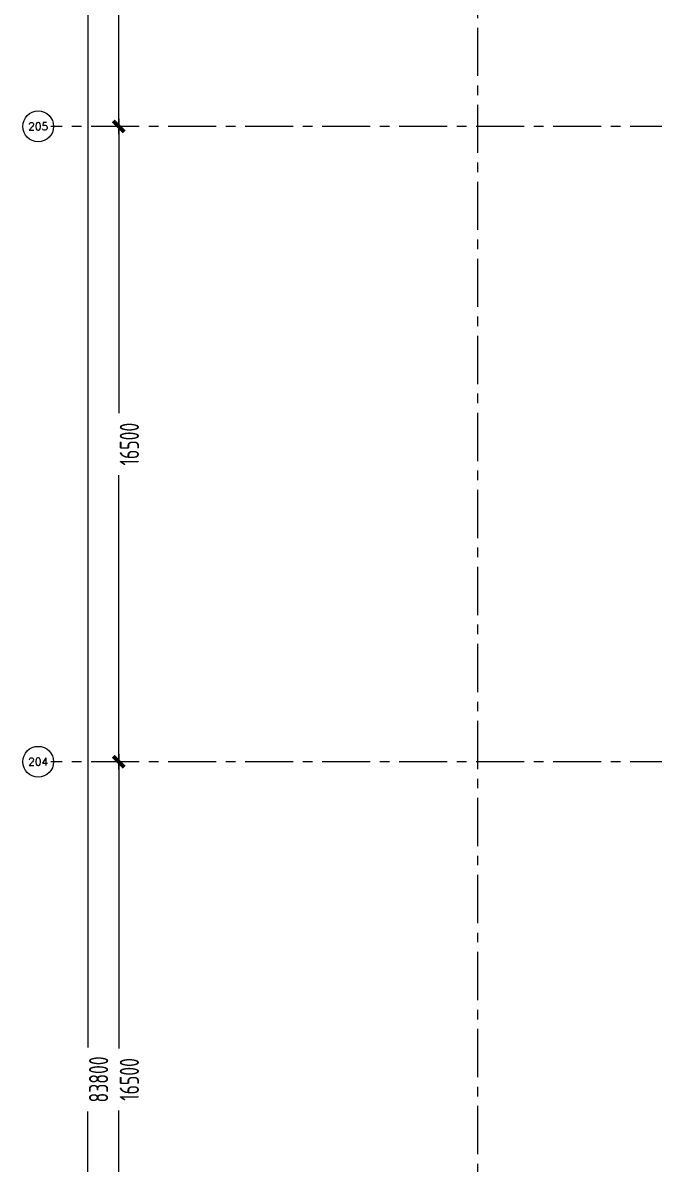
# Model space of a CAD drawing. Extents: x -1201378 to 2367219, y -619313 to 244905.
# Drawn here: x -251880 to -235480, y -25048 to 4593 of the extents above; entities that cross this region are included whole.
import ezdxf
from ezdxf.enums import TextEntityAlignment as Align

# ---------------------------------------------------------------- set-up
doc = ezdxf.new("R2010")
doc.units = 0
doc.header["$LTSCALE"] = 1000
doc.linetypes.add('CENTER', pattern=[2, 1.25, -0.25, 0.25, -0.25])
doc.layers.get('0').update_dxf_attribs({"linetype": 'CONTINUOUS'})
doc.layers.get('Defpoints').update_dxf_attribs({"linetype": 'CONTINUOUS'})
doc.layers.add('S-axis', color=111, linetype='CONTINUOUS', lineweight=0)
doc.layers.add('S-dote', color=5, linetype='CENTER', lineweight=0)
doc.styles.add('_TCH_AXIS', font='COMPLEX', dxfattribs={"bigfont": 'GBCBIG'})
doc.styles.add('TSSD_Dimension', font='tssdeng.shx', dxfattribs={"width": 0.7, "bigfont": 'hztxt.shx'})
doc.dimstyles.new('TSSD_200_200', dxfattribs={"dimtxt": 500, "dimasz": 200, "dimexe": 200, "dimexo": 500, "dimgap": 200, "dimtad": 1, "dimdec": 0, "dimzin": 0, "dimdsep": 46, "dimtxsty": 'TSSD_Dimension', "dimblk": 'ARCHTICK', "dimcen": 0, "dimdle": 200, "dimclrt": 7, "dimadec": 0, "dimazin": 0, "dimtfac": 1, "dimtdec": 0, "dimtix": 1, "dimtmove": 2, "dimatfit": 3, "dimfxl": 1, "dimtolj": 1, "dimtzin": 0, "dimarcsym": 0})

# ---------------------------------------------------------------- blocks, each defined once
blk = doc.blocks.new('_ArchTick')
at = {"color": 0, "linetype": 'ByBlock', "const_width": 0.5}
blk.add_lwpolyline([(-0.71, -0.71), (0.71, 0.71)], dxfattribs=at)
blk = doc.blocks.new('*D62')
at = {"layer": 'Defpoints', "color": 0, "transparency": 16777216}
for p in [(-248565, -214598), (-249387, -231098), (-248565, -231098)]:
    blk.add_point(p, dxfattribs=at)
at = {"layer": 'S-axis', "color": 0, "lineweight": -2, "transparency": 16777216}
for p, q in [((-249065, -214598), (-249587, -214598)), ((-249387, -214398), (-249387, -222042)), ((-249387, -231298), (-249387, -223654)), ((-249065, -231098), (-249587, -231098))]:
    blk.add_line(p, q, dxfattribs=at)
at = {"layer": 'S-axis', "color": 0, "lineweight": -2, "transparency": 16777216, "xscale": 200, "yscale": 200, "zscale": 200}
for p, rotation in [((-249387, -214598), 90), ((-249387, -231098), 270)]:
    blk.add_blockref('_ArchTick', p, dxfattribs=dict(at, rotation=rotation))
at = {"layer": 'S-axis', "color": 7, "transparency": 16777216, "insert": (-249112, -222848), "char_height": 500, "attachment_point": 5, "rotation": 90, "style": 'TSSD_Dimension'}
blk.add_mtext('\\A1;16500', dxfattribs=at)
blk = doc.blocks.new('*D63')
at = {"layer": 'Defpoints', "color": 0, "transparency": 16777216}
for p in [(-248565, -198098), (-249387, -214598), (-248565, -214598)]:
    blk.add_point(p, dxfattribs=at)
at = {"layer": 'S-axis', "color": 0, "lineweight": -2, "transparency": 16777216}
for p, q in [((-249387, -197898), (-249387, -205542)), ((-249065, -198098), (-249587, -198098)), ((-249387, -214798), (-249387, -207154)), ((-249065, -214598), (-249587, -214598))]:
    blk.add_line(p, q, dxfattribs=at)
at = {"layer": 'S-axis', "color": 0, "lineweight": -2, "transparency": 16777216, "xscale": 200, "yscale": 200, "zscale": 200}
for p, rotation in [((-249387, -198098), 90), ((-249387, -214598), 270)]:
    blk.add_blockref('_ArchTick', p, dxfattribs=dict(at, rotation=rotation))
at = {"layer": 'S-axis', "color": 7, "transparency": 16777216, "insert": (-249112, -206348), "char_height": 500, "attachment_point": 5, "rotation": 90, "style": 'TSSD_Dimension'}
blk.add_mtext('\\A1;16500', dxfattribs=at)
blk = doc.blocks.new('*D64')
at = {"layer": 'Defpoints', "color": 0, "transparency": 16777216}
for p in [(-248565, -181598), (-249387, -198098), (-248565, -198098)]:
    blk.add_point(p, dxfattribs=at)
at = {"layer": 'S-axis', "color": 0, "lineweight": -2, "transparency": 16777216}
for p, q in [((-249387, -181398), (-249387, -189042)), ((-249065, -181598), (-249587, -181598)), ((-249387, -198298), (-249387, -190654)), ((-249065, -198098), (-249587, -198098))]:
    blk.add_line(p, q, dxfattribs=at)
at = {"layer": 'S-axis', "color": 0, "lineweight": -2, "transparency": 16777216, "xscale": 200, "yscale": 200, "zscale": 200}
for p, rotation in [((-249387, -181598), 90), ((-249387, -198098), 270)]:
    blk.add_blockref('_ArchTick', p, dxfattribs=dict(at, rotation=rotation))
at = {"layer": 'S-axis', "color": 7, "transparency": 16777216, "insert": (-249112, -189848), "char_height": 500, "attachment_point": 5, "rotation": 90, "style": 'TSSD_Dimension'}
blk.add_mtext('\\A1;16500', dxfattribs=at)
blk = doc.blocks.new('*D114')
at = {"layer": 'Defpoints', "color": 0, "transparency": 16777216}
for p in [(-248665, -180948), (-250187, -264748), (-248665, -264748)]:
    blk.add_point(p, dxfattribs=at)
at = {"layer": 'S-axis', "color": 0, "lineweight": -2, "transparency": 16777216}
for p, q in [((-250187, -180748), (-250187, -222015)), ((-249165, -180948), (-250387, -180948)), ((-250187, -264948), (-250187, -223681)), ((-249165, -264748), (-250387, -264748))]:
    blk.add_line(p, q, dxfattribs=at)
at = {"layer": 'S-axis', "color": 0, "lineweight": -2, "transparency": 16777216, "xscale": 200, "yscale": 200, "zscale": 200}
for p, rotation in [((-250187, -180948), 90), ((-250187, -264748), 270)]:
    blk.add_blockref('_ArchTick', p, dxfattribs=dict(at, rotation=rotation))
at = {"layer": 'S-axis', "color": 7, "transparency": 16777216, "insert": (-249912, -222848), "char_height": 500, "attachment_point": 5, "rotation": 90, "style": 'TSSD_Dimension'}
blk.add_mtext('\\A1;83800', dxfattribs=at)
blk = doc.blocks.new('2#轴网')
at = {"layer": 'S-axis'}
for centre in [(-251479.7, -198097), (-251479.7, -214597)]:
    blk.add_circle(centre, 400, dxfattribs=at)
at = {"layer": 'S-dote'}
for p, q in [((-240058.5, -270787), (-240058.5, -175198.2)), ((-74854.3, -198098.2), (-251154.3, -198098.2)), ((-74854.3, -214598.2), (-251154.3, -214598.2))]:
    blk.add_line(p, q, dxfattribs=at)
at = {"layer": 'S-axis', "style": '_TCH_AXIS'}
for s, height, p, p2 in [('205', 202.97, (-251740.6, -198198.5), (-251218.7, -198198.5)), ('204', 196.63, (-251741.8, -214695.4), (-251217.5, -214695.4))]:
    blk.add_text(s, height=height, dxfattribs=at).set_placement(p, p2, align=Align.FIT)
at = {"layer": 'S-axis'}
for base, p1, p2, picture, middle in [((-250186.9, -264748.2), (-248664.7, -180948.2), (-248664.7, -264748.2), '*D114', (-249911.9, -222848.2)), ((-249386.9, -198098.2), (-248564.7, -181598.2), (-248564.7, -198098.2), '*D64', (-249111.9, -189848.2)), ((-249386.9, -214598.2), (-248564.7, -198098.2), (-248564.7, -214598.2), '*D63', (-249111.9, -206348.2)), ((-249386.9, -231098.2), (-248564.7, -214598.2), (-248564.7, -231098.2), '*D62', (-249111.9, -222848.2))]:
    dim = blk.add_linear_dim(base=base, p1=p1, p2=p2, angle=270, dimstyle='TSSD_200_200', dxfattribs=at)
    dim.commit()
    dim.dimension.update_dxf_attribs({"geometry": picture, "text_midpoint": middle, "dimtype": 161})

msp = doc.modelspace()

# ---------------------------------------------------------------- block references
at = {"layer": 'S-axis'}
msp.add_blockref('2#轴网', (0, 200000), dxfattribs=at)

doc.saveas('drawing.dxf')
